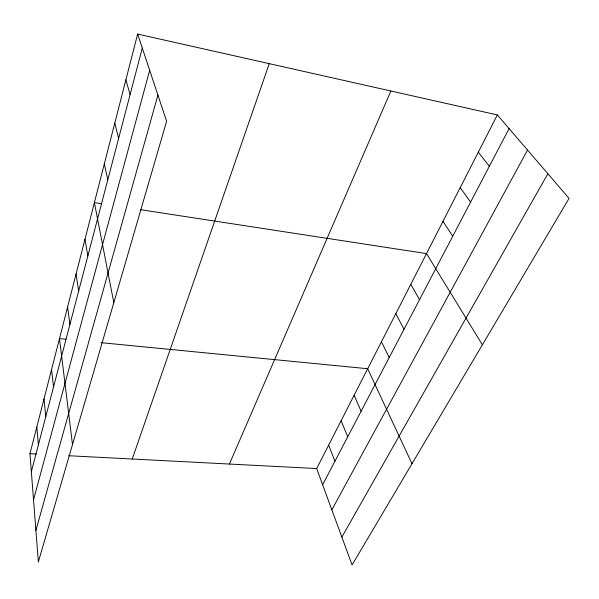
<?xml version="1.0" encoding="UTF-8"?>
<svg xmlns="http://www.w3.org/2000/svg" width="599" height="599" viewBox="0 0 599 599"><rect width="100%" height="100%" fill="white"/><g stroke="black" fill="none" stroke-linecap="round" stroke-linejoin="round"><path stroke-width="0.9" d="M137.635 34.061L166.612 121.283L38.343 561.937L29.95 453.728L137.635 34.061L497.35 114.941L569.05 198.381L352.085 564.939L316.669 468.56L497.35 114.941M31.343 471.713L142.285 48.062M33.522 499.768L149.668 70.293M35.903 530.4L157.911 95.106M132.229 459.021L269.251 63.651M229.417 464.045L390.885 91.003M322.621 484.741L509.09 128.598M331.846 509.861L527.539 150.064M341.857 537.086L547.875 173.74M29.95 453.728L36.404 454.064M68.66 455.727L316.669 468.56M65.98 339.236L59.488 338.6L72.486 444.645M101.194 342.68L367.681 368.722L411.992 463.723M101.748 203.742L94.387 202.612L113.817 302.645M140.376 209.665L426.503 253.594L482.382 344.807M478.316 152.191L489.353 166.282M460.204 187.637L470.597 202.11M442.961 221.398L452.747 236.193M410.802 284.33L419.525 299.65M395.789 313.711L404.04 329.233M381.428 341.812L389.23 357.506M354.114 395.288L361.1 411.243M341.108 420.73L347.727 436.783M328.641 445.132L334.908 461.26M125.88 79.869L130.103 94.59M114.791 123.095L118.624 138.421M104.308 163.946L107.79 179.79M84.983 239.263L87.851 255.923M76.051 274.057L78.656 291.032M67.567 307.13L69.933 324.366M51.566 369.478L53.498 387.119M44.019 398.889L45.756 416.679M36.824 426.945L38.381 444.847"/></g></svg>
